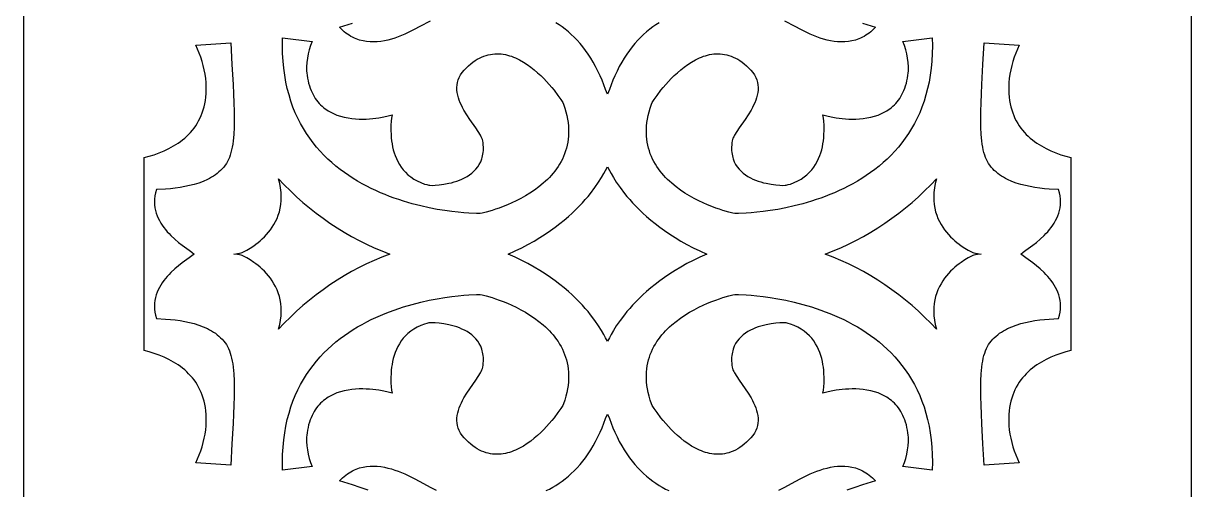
# Model space of a CAD drawing. Extents: x -145 to 145, y -1050 to 1050.
# Drawn here: x -145 to 145, y 621.5 to 737.1 of the extents above; entities that cross this region are included whole.
import ezdxf

# ---------------------------------------------------------------- set-up
doc = ezdxf.new("R2010")
doc.units = 0
doc.header["$MEASUREMENT"] = 0
doc.layers.add('LAYER_1', color=18, linetype='CONTINUOUS')

msp = doc.modelspace()

# ---------------------------------------------------------------- linework, layer by layer
at = {"layer": 'LAYER_1'}
for points in [[(-145, -1050), (145, -1050), (145, 1050), (-145, 1050)], [(-93.22, 726.96), (-92.94, 721.98), (-92.82, 719.64), (-92.73, 717.4), (-92.68, 715.27), (-92.67, 713.26), (-92.7, 711.36), (-92.79, 709.6), (-92.94, 707.97), (-93.04, 707.2), (-93.16, 706.47), (-93.3, 705.77), (-93.46, 705.11), (-93.64, 704.49), (-93.84, 703.91), (-94.06, 703.36), (-94.31, 702.86), (-94.58, 702.39), (-94.88, 701.96), (-95.24, 701.51), (-95.63, 701.08), (-96.03, 700.68), (-96.45, 700.29), (-96.89, 699.93), (-97.34, 699.59), (-97.81, 699.27), (-98.3, 698.97), (-98.79, 698.69), (-99.31, 698.42), (-100.36, 697.95), (-101.46, 697.53), (-102.59, 697.18), (-103.75, 696.89), (-104.92, 696.64), (-106.11, 696.44), (-107.3, 696.27), (-108.49, 696.14), (-109.68, 696.04), (-111.98, 695.91), (-112.2, 695.11), (-112.35, 694.33), (-112.44, 693.58), (-112.47, 692.84), (-112.44, 692.12), (-112.35, 691.42), (-112.21, 690.74), (-112.03, 690.07), (-111.8, 689.43), (-111.54, 688.81), (-111.23, 688.21), (-110.89, 687.62), (-110.53, 687.06), (-110.13, 686.51), (-109.72, 685.99), (-109.28, 685.48), (-108.83, 684.99), (-108.37, 684.52), (-107.42, 683.64), (-106.47, 682.83), (-105.54, 682.1), (-103.86, 680.87), (-103.16, 680.37), (-102.6, 679.93), (-103.16, 679.5), (-103.86, 679), (-105.54, 677.76), (-106.47, 677.03), (-107.42, 676.23), (-108.37, 675.35), (-108.83, 674.88), (-109.28, 674.39), (-109.72, 673.88), (-110.13, 673.36), (-110.53, 672.81), (-110.89, 672.25), (-111.23, 671.66), (-111.54, 671.06), (-111.8, 670.44), (-112.03, 669.79), (-112.21, 669.13), (-112.35, 668.45), (-112.44, 667.75), (-112.47, 667.03), (-112.44, 666.29), (-112.35, 665.53), (-112.2, 664.76), (-111.98, 663.96), (-109.68, 663.82), (-108.49, 663.72), (-107.3, 663.6), (-106.11, 663.43), (-104.92, 663.23), (-103.75, 662.98), (-102.59, 662.69), (-101.46, 662.33), (-100.36, 661.92), (-99.31, 661.45), (-98.79, 661.18), (-98.3, 660.9), (-97.81, 660.6), (-97.34, 660.28), (-96.89, 659.94), (-96.45, 659.57), (-96.03, 659.19), (-95.63, 658.79), (-95.24, 658.36), (-94.88, 657.91), (-94.58, 657.48), (-94.31, 657.01), (-94.06, 656.51), (-93.84, 655.96), (-93.64, 655.38), (-93.46, 654.75), (-93.3, 654.09), (-93.16, 653.4), (-93.04, 652.67), (-92.94, 651.9), (-92.79, 650.27), (-92.7, 648.5), (-92.67, 646.61), (-92.68, 644.6), (-92.73, 642.47), (-92.82, 640.23), (-92.94, 637.89), (-93.22, 632.91), (-93.51, 627.58), (-102.17, 628.14), (-101.75, 629.12), (-101.36, 630.12), (-100.98, 631.14), (-100.64, 632.16), (-100.34, 633.2), (-100.09, 634.25), (-99.88, 635.3), (-99.74, 636.37), (-99.65, 637.36), (-99.6, 638.33), (-99.6, 639.26), (-99.63, 640.15), (-99.7, 641.02), (-99.81, 641.86), (-99.96, 642.67), (-100.13, 643.45), (-100.34, 644.2), (-100.58, 644.93), (-100.86, 645.62), (-101.16, 646.29), (-101.49, 646.93), (-101.84, 647.55), (-102.22, 648.14), (-102.62, 648.71), (-103.05, 649.25), (-103.5, 649.77), (-103.97, 650.27), (-104.45, 650.74), (-104.96, 651.19), (-105.48, 651.62), (-106.01, 652.03), (-106.56, 652.42), (-107.13, 652.79), (-107.7, 653.14), (-108.28, 653.47), (-108.88, 653.78), (-110.08, 654.36), (-111.31, 654.86), (-112.54, 655.3), (-113.78, 655.69), (-115, 656.01), (-115, 703.85), (-113.78, 704.18), (-112.54, 704.57), (-111.31, 705.01), (-110.08, 705.51), (-108.88, 706.08), (-108.28, 706.4), (-107.7, 706.73), (-107.13, 707.08), (-106.56, 707.45), (-106.01, 707.83), (-105.48, 708.24), (-104.96, 708.67), (-104.45, 709.13), (-103.97, 709.6), (-103.5, 710.1), (-103.05, 710.61), (-102.62, 711.16), (-102.22, 711.72), (-101.84, 712.32), (-101.49, 712.93), (-101.16, 713.58), (-100.86, 714.25), (-100.58, 714.94), (-100.34, 715.67), (-100.13, 716.42), (-99.96, 717.2), (-99.81, 718.01), (-99.7, 718.84), (-99.63, 719.71), (-99.6, 720.61), (-99.6, 721.54), (-99.65, 722.5), (-99.74, 723.5), (-99.88, 724.56), (-100.09, 725.62), (-100.34, 726.67), (-100.64, 727.71), (-100.98, 728.73), (-101.36, 729.74), (-101.75, 730.74), (-102.17, 731.73), (-93.51, 732.29)], [(-73.35, 732.61), (-73.72, 731.63), (-74.04, 730.61), (-74.3, 729.57), (-74.5, 728.52), (-74.64, 727.46), (-74.7, 726.39), (-74.69, 725.33), (-74.65, 724.8), (-74.59, 724.28), (-74.47, 723.58), (-74.34, 722.91), (-74.18, 722.27), (-74.01, 721.65), (-73.81, 721.06), (-73.59, 720.5), (-73.35, 719.97), (-73.1, 719.46), (-72.82, 718.98), (-72.53, 718.52), (-72.23, 718.09), (-71.91, 717.68), (-71.57, 717.29), (-71.22, 716.93), (-70.86, 716.59), (-70.49, 716.26), (-70.1, 715.96), (-69.71, 715.68), (-69.3, 715.42), (-68.88, 715.18), (-68.03, 714.75), (-67.15, 714.39), (-66.25, 714.09), (-65.34, 713.85), (-64.41, 713.67), (-63.49, 713.53), (-62.57, 713.45), (-61.66, 713.4), (-60.76, 713.39), (-59.89, 713.41), (-59.05, 713.46), (-58.24, 713.53), (-57.47, 713.62), (-56.76, 713.72), (-55.48, 713.95), (-54.48, 714.17), (-53.78, 714.35), (-53.45, 714.46), (-53.6, 713.65), (-53.69, 712.86), (-53.75, 711.86), (-53.78, 710.7), (-53.73, 709.4), (-53.68, 708.72), (-53.6, 708.01), (-53.49, 707.29), (-53.35, 706.55), (-53.17, 705.81), (-52.96, 705.07), (-52.7, 704.33), (-52.4, 703.6), (-52.06, 702.88), (-51.66, 702.17), (-51.21, 701.49), (-50.71, 700.83), (-50.15, 700.2), (-49.53, 699.6), (-48.84, 699.05), (-48.09, 698.53), (-47.26, 698.07), (-46.36, 697.65), (-45.39, 697.3), (-44.87, 697.14), (-44.34, 697), (-44.08, 696.98), (-43.53, 696.97), (-42.74, 697.01), (-41.76, 697.09), (-40.63, 697.24), (-39.39, 697.47), (-38.74, 697.62), (-38.09, 697.8), (-37.43, 698.01), (-36.77, 698.25), (-36.12, 698.53), (-35.48, 698.84), (-34.86, 699.18), (-34.26, 699.57), (-33.69, 699.99), (-33.15, 700.46), (-32.66, 700.98), (-32.21, 701.54), (-31.82, 702.15), (-31.48, 702.81), (-31.2, 703.53), (-31.09, 703.91), (-30.99, 704.3), (-30.92, 704.71), (-30.86, 705.13), (-30.82, 705.57), (-30.8, 706.02), (-30.81, 706.49), (-30.83, 706.97), (-30.88, 707.47), (-30.95, 707.99), (-31.03, 708.31), (-31.16, 708.66), (-31.33, 709.03), (-31.54, 709.43), (-32.07, 710.29), (-32.71, 711.23), (-34.18, 713.32), (-34.93, 714.45), (-35.64, 715.63), (-35.97, 716.23), (-36.27, 716.84), (-36.55, 717.46), (-36.8, 718.08), (-37.01, 718.7), (-37.18, 719.33), (-37.3, 719.96), (-37.37, 720.6), (-37.39, 721.23), (-37.35, 721.86), (-37.24, 722.48), (-37.06, 723.11), (-36.81, 723.73), (-36.48, 724.34), (-36.07, 724.94), (-35.57, 725.54), (-35.03, 726.1), (-34.49, 726.61), (-33.95, 727.08), (-33.41, 727.5), (-32.87, 727.89), (-32.32, 728.22), (-31.78, 728.52), (-31.24, 728.78), (-30.69, 729), (-30.15, 729.19), (-29.61, 729.34), (-29.07, 729.45), (-28.53, 729.53), (-27.99, 729.58), (-27.46, 729.6), (-26.93, 729.59), (-26.4, 729.55), (-25.88, 729.48), (-25.35, 729.38), (-24.84, 729.27), (-24.32, 729.12), (-23.82, 728.96), (-23.31, 728.77), (-22.81, 728.56), (-21.83, 728.09), (-20.88, 727.55), (-19.95, 726.95), (-19.05, 726.3), (-18.19, 725.62), (-17.36, 724.9), (-16.57, 724.17), (-15.82, 723.43), (-15.11, 722.68), (-14.45, 721.94), (-13.83, 721.22), (-13.27, 720.53), (-12.3, 719.26), (-11.57, 718.22), (-11.1, 717.47), (-10.9, 717.1), (-10.58, 716.14), (-10.31, 715.2), (-10.09, 714.29), (-9.92, 713.39), (-9.79, 712.51), (-9.7, 711.66), (-9.66, 710.82), (-9.65, 710), (-9.69, 709.2), (-9.76, 708.43), (-9.87, 707.67), (-10.01, 706.93), (-10.19, 706.2), (-10.4, 705.5), (-10.64, 704.82), (-10.91, 704.15), (-11.2, 703.5), (-11.53, 702.87), (-11.88, 702.26), (-12.25, 701.66), (-12.65, 701.08), (-13.07, 700.52), (-13.51, 699.98), (-13.96, 699.45), (-14.43, 698.94), (-14.92, 698.45), (-15.43, 697.97), (-15.94, 697.51), (-17.01, 696.63), (-18.11, 695.81), (-19.24, 695.06), (-20.38, 694.36), (-21.52, 693.72), (-22.65, 693.14), (-23.77, 692.61), (-24.85, 692.14), (-25.9, 691.71), (-26.89, 691.34), (-27.82, 691.02), (-28.67, 690.74), (-30.11, 690.32), (-31.12, 690.07), (-31.61, 689.98), (-32.53, 689.97), (-34.39, 690.05), (-35.64, 690.14), (-37.06, 690.28), (-38.65, 690.46), (-40.39, 690.71), (-42.26, 691.01), (-44.24, 691.4), (-46.31, 691.86), (-48.47, 692.41), (-50.68, 693.06), (-51.81, 693.42), (-52.94, 693.81), (-54.08, 694.23), (-55.22, 694.68), (-56.36, 695.15), (-57.5, 695.66), (-58.64, 696.19), (-59.78, 696.76), (-60.91, 697.37), (-62.03, 698), (-63.14, 698.68), (-64.23, 699.38), (-65.31, 700.13), (-66.37, 700.91), (-67.41, 701.74), (-68.42, 702.6), (-69.42, 703.5), (-70.38, 704.45), (-71.32, 705.43), (-72.22, 706.46), (-73.09, 707.54), (-73.93, 708.66), (-74.73, 709.83), (-75.48, 711.04), (-76.2, 712.31), (-76.87, 713.62), (-77.49, 714.98), (-78.07, 716.39), (-78.59, 717.86), (-79.06, 719.38), (-79.48, 720.95), (-79.83, 722.58), (-80.13, 724.26), (-80.36, 726), (-80.54, 727.8), (-80.64, 729.65), (-80.67, 731.57), (-80.64, 733.54)], [(80.67, 731.57), (80.63, 729.65), (80.53, 727.8), (80.36, 726), (80.13, 724.26), (79.83, 722.58), (79.47, 720.95), (79.06, 719.38), (78.59, 717.86), (78.06, 716.39), (77.49, 714.98), (76.87, 713.62), (76.2, 712.31), (75.48, 711.04), (74.72, 709.83), (73.93, 708.66), (73.09, 707.54), (72.22, 706.46), (71.31, 705.43), (70.38, 704.45), (69.41, 703.5), (68.42, 702.6), (67.4, 701.74), (66.36, 700.91), (65.3, 700.13), (64.23, 699.38), (63.13, 698.68), (62.02, 698), (60.9, 697.37), (59.78, 696.76), (58.64, 696.19), (57.5, 695.66), (56.36, 695.15), (55.21, 694.68), (54.07, 694.23), (52.93, 693.81), (51.8, 693.42), (50.68, 693.06), (48.46, 692.41), (46.31, 691.86), (44.23, 691.4), (42.25, 691.01), (40.38, 690.71), (38.65, 690.46), (37.06, 690.28), (35.63, 690.14), (34.39, 690.05), (32.53, 689.97), (31.61, 689.98), (31.11, 690.07), (30.1, 690.32), (28.66, 690.74), (27.81, 691.02), (26.88, 691.34), (25.89, 691.71), (24.85, 692.14), (23.77, 692.61), (22.65, 693.14), (21.52, 693.72), (20.37, 694.36), (19.23, 695.06), (18.11, 695.81), (17.01, 696.63), (15.94, 697.51), (15.42, 697.97), (14.92, 698.45), (14.43, 698.94), (13.96, 699.45), (13.5, 699.98), (13.06, 700.52), (12.65, 701.08), (12.25, 701.66), (11.88, 702.26), (11.53, 702.87), (11.2, 703.5), (10.9, 704.15), (10.63, 704.82), (10.39, 705.5), (10.18, 706.2), (10.01, 706.93), (9.86, 707.67), (9.75, 708.43), (9.68, 709.2), (9.65, 710), (9.65, 710.82), (9.7, 711.66), (9.78, 712.51), (9.91, 713.39), (10.09, 714.29), (10.31, 715.2), (10.58, 716.14), (10.89, 717.1), (11.09, 717.47), (11.57, 718.22), (12.3, 719.26), (13.27, 720.53), (13.83, 721.22), (14.44, 721.94), (15.11, 722.68), (15.81, 723.43), (16.56, 724.17), (17.36, 724.9), (18.19, 725.62), (19.05, 726.3), (19.95, 726.95), (20.87, 727.55), (21.83, 728.09), (22.81, 728.56), (23.31, 728.77), (23.81, 728.96), (24.32, 729.12), (24.83, 729.27), (25.35, 729.38), (25.87, 729.48), (26.4, 729.55), (26.92, 729.59), (27.46, 729.6), (27.99, 729.58), (28.53, 729.53), (29.06, 729.45), (29.6, 729.34), (30.15, 729.19), (30.69, 729), (31.23, 728.78), (31.77, 728.52), (32.32, 728.22), (32.86, 727.89), (33.4, 727.5), (33.95, 727.08), (34.49, 726.61), (35.03, 726.1), (35.56, 725.54), (36.06, 724.94), (36.48, 724.34), (36.8, 723.73), (37.06, 723.11), (37.23, 722.48), (37.34, 721.86), (37.39, 721.23), (37.37, 720.6), (37.3, 719.96), (37.18, 719.33), (37.01, 718.7), (36.8, 718.08), (36.55, 717.46), (36.27, 716.84), (35.96, 716.23), (35.63, 715.63), (34.92, 714.45), (34.17, 713.32), (32.71, 711.23), (32.07, 710.29), (31.54, 709.43), (31.32, 709.03), (31.15, 708.66), (31.02, 708.31), (30.95, 707.99), (30.88, 707.47), (30.83, 706.97), (30.8, 706.49), (30.8, 706.02), (30.82, 705.57), (30.85, 705.13), (30.91, 704.71), (30.99, 704.3), (31.08, 703.91), (31.2, 703.53), (31.47, 702.81), (31.81, 702.15), (32.21, 701.54), (32.66, 700.98), (33.15, 700.46), (33.68, 699.99), (34.25, 699.57), (34.85, 699.18), (35.47, 698.84), (36.11, 698.53), (36.76, 698.25), (37.42, 698.01), (38.08, 697.8), (38.74, 697.62), (39.39, 697.47), (40.62, 697.24), (41.76, 697.09), (42.74, 697.01), (43.53, 696.97), (44.07, 696.98), (44.33, 697), (44.87, 697.14), (45.39, 697.3), (46.36, 697.65), (47.26, 698.07), (48.08, 698.53), (48.84, 699.05), (49.52, 699.6), (50.15, 700.2), (50.71, 700.83), (51.21, 701.49), (51.66, 702.17), (52.05, 702.88), (52.4, 703.6), (52.7, 704.33), (52.95, 705.07), (53.17, 705.81), (53.34, 706.55), (53.48, 707.29), (53.59, 708.01), (53.67, 708.72), (53.73, 709.4), (53.77, 710.7), (53.75, 711.86), (53.68, 712.86), (53.59, 713.65), (53.45, 714.46), (53.78, 714.35), (54.47, 714.17), (55.48, 713.95), (56.75, 713.72), (57.47, 713.62), (58.24, 713.53), (59.04, 713.46), (59.89, 713.41), (60.76, 713.39), (61.65, 713.4), (62.56, 713.45), (63.48, 713.53), (64.41, 713.67), (65.33, 713.85), (66.25, 714.09), (67.15, 714.39), (68.03, 714.75), (68.88, 715.18), (69.3, 715.42), (69.7, 715.68), (70.1, 715.96), (70.48, 716.26), (70.86, 716.59), (71.22, 716.93), (71.57, 717.29), (71.9, 717.68), (72.22, 718.09), (72.53, 718.52), (72.82, 718.98), (73.09, 719.46), (73.35, 719.97), (73.58, 720.5), (73.8, 721.06), (74, 721.65), (74.18, 722.27), (74.34, 722.91), (74.47, 723.58), (74.58, 724.28), (74.64, 724.8), (74.68, 725.33), (74.7, 726.39), (74.63, 727.46), (74.5, 728.52), (74.3, 729.57), (74.03, 730.61), (73.71, 731.63), (73.35, 732.61), (80.63, 733.54)], [(102.17, 731.73), (101.75, 730.74), (101.35, 729.74), (100.98, 728.73), (100.64, 727.71), (100.34, 726.67), (100.08, 725.62), (99.88, 724.56), (99.73, 723.5), (99.65, 722.5), (99.6, 721.54), (99.59, 720.61), (99.63, 719.71), (99.7, 718.84), (99.81, 718.01), (99.95, 717.2), (100.13, 716.42), (100.34, 715.67), (100.58, 714.94), (100.85, 714.25), (101.15, 713.58), (101.48, 712.93), (101.84, 712.32), (102.22, 711.72), (102.62, 711.16), (103.05, 710.61), (103.49, 710.1), (103.96, 709.6), (104.45, 709.13), (104.95, 708.67), (105.47, 708.24), (106.01, 707.83), (106.56, 707.45), (107.12, 707.08), (107.7, 706.73), (108.28, 706.4), (108.87, 706.08), (110.08, 705.51), (111.3, 705.01), (112.54, 704.57), (113.77, 704.18), (115, 703.85), (115, 656.02), (113.77, 655.69), (112.54, 655.3), (111.3, 654.86), (110.08, 654.36), (108.87, 653.78), (108.28, 653.47), (107.7, 653.14), (107.12, 652.79), (106.56, 652.42), (106.01, 652.03), (105.47, 651.62), (104.95, 651.19), (104.45, 650.74), (103.96, 650.27), (103.49, 649.77), (103.05, 649.25), (102.62, 648.71), (102.22, 648.14), (101.84, 647.55), (101.48, 646.93), (101.15, 646.29), (100.85, 645.62), (100.58, 644.93), (100.34, 644.2), (100.13, 643.45), (99.95, 642.67), (99.81, 641.86), (99.7, 641.02), (99.63, 640.15), (99.59, 639.26), (99.6, 638.33), (99.65, 637.36), (99.73, 636.37), (99.88, 635.3), (100.08, 634.25), (100.34, 633.2), (100.64, 632.16), (100.98, 631.14), (101.35, 630.12), (101.75, 629.12), (102.17, 628.14), (93.51, 627.58), (93.21, 632.91), (92.93, 637.89), (92.82, 640.23), (92.73, 642.47), (92.68, 644.6), (92.66, 646.61), (92.69, 648.5), (92.78, 650.27), (92.93, 651.9), (93.04, 652.67), (93.16, 653.4), (93.29, 654.09), (93.45, 654.75), (93.63, 655.38), (93.83, 655.96), (94.06, 656.51), (94.3, 657.01), (94.58, 657.48), (94.87, 657.91), (95.24, 658.36), (95.62, 658.79), (96.02, 659.19), (96.44, 659.57), (96.88, 659.94), (97.34, 660.28), (97.81, 660.6), (98.29, 660.9), (98.79, 661.18), (99.3, 661.45), (100.36, 661.92), (101.46, 662.33), (102.59, 662.69), (103.74, 662.98), (104.92, 663.23), (106.11, 663.43), (107.3, 663.6), (108.49, 663.72), (109.67, 663.82), (111.98, 663.96), (112.2, 664.76), (112.35, 665.53), (112.44, 666.29), (112.46, 667.03), (112.43, 667.75), (112.35, 668.45), (112.21, 669.13), (112.03, 669.79), (111.8, 670.44), (111.53, 671.06), (111.23, 671.66), (110.89, 672.25), (110.52, 672.81), (110.13, 673.36), (109.71, 673.88), (109.28, 674.39), (108.83, 674.88), (108.37, 675.35), (107.42, 676.23), (106.47, 677.03), (105.54, 677.76), (103.85, 679), (103.15, 679.5), (102.59, 679.93), (103.15, 680.37), (103.85, 680.87), (105.54, 682.1), (106.47, 682.83), (107.42, 683.64), (108.37, 684.52), (108.83, 684.99), (109.28, 685.48), (109.71, 685.99), (110.13, 686.51), (110.52, 687.06), (110.89, 687.62), (111.23, 688.21), (111.53, 688.81), (111.8, 689.43), (112.03, 690.07), (112.21, 690.74), (112.35, 691.42), (112.43, 692.12), (112.46, 692.84), (112.44, 693.58), (112.35, 694.33), (112.2, 695.11), (111.98, 695.91), (109.67, 696.04), (108.49, 696.14), (107.3, 696.27), (106.11, 696.44), (104.92, 696.64), (103.74, 696.89), (102.59, 697.18), (101.46, 697.53), (100.36, 697.95), (99.3, 698.42), (98.79, 698.69), (98.29, 698.97), (97.81, 699.27), (97.34, 699.59), (96.88, 699.93), (96.44, 700.29), (96.02, 700.68), (95.62, 701.08), (95.24, 701.51), (94.87, 701.96), (94.58, 702.39), (94.3, 702.86), (94.06, 703.36), (93.83, 703.91), (93.63, 704.49), (93.45, 705.11), (93.29, 705.77), (93.16, 706.47), (93.04, 707.2), (92.93, 707.97), (92.78, 709.6), (92.69, 711.36), (92.66, 713.26), (92.68, 715.27), (92.73, 717.4), (92.82, 719.64), (92.93, 721.98), (93.21, 726.96), (93.51, 732.29)], [(0.46, 700.68), (0.88, 699.89), (1.46, 698.91), (2.19, 697.75), (3.11, 696.43), (4.21, 694.98), (4.83, 694.22), (5.51, 693.43), (6.23, 692.62), (7.02, 691.79), (7.86, 690.94), (8.76, 690.09), (9.72, 689.22), (10.74, 688.35), (11.82, 687.48), (12.97, 686.6), (14.18, 685.73), (15.46, 684.86), (16.81, 684), (18.24, 683.15), (19.73, 682.32), (21.3, 681.5), (22.95, 680.71), (24.67, 679.93), (22.95, 679.16), (21.3, 678.36), (19.73, 677.55), (18.24, 676.71), (16.81, 675.87), (15.46, 675.01), (14.18, 674.14), (12.97, 673.27), (11.82, 672.39), (10.74, 671.52), (9.72, 670.65), (8.76, 669.78), (7.86, 668.92), (7.02, 668.08), (6.23, 667.25), (5.51, 666.44), (4.83, 665.65), (4.21, 664.89), (3.11, 663.44), (2.19, 662.12), (1.46, 660.96), (0.88, 659.97), (0.46, 659.19), (0, 658.32), (-0.46, 659.19), (-0.89, 659.97), (-1.46, 660.96), (-2.2, 662.12), (-3.11, 663.44), (-4.21, 664.89), (-4.83, 665.65), (-5.51, 666.44), (-6.24, 667.25), (-7.02, 668.08), (-7.86, 668.92), (-8.76, 669.78), (-9.72, 670.65), (-10.74, 671.52), (-11.82, 672.39), (-12.97, 673.27), (-14.19, 674.14), (-15.47, 675.01), (-16.82, 675.87), (-18.24, 676.71), (-19.74, 677.55), (-21.3, 678.36), (-22.95, 679.16), (-24.67, 679.93), (-24.5, 679.93), (-24.67, 679.94), (-22.95, 680.71), (-21.3, 681.5), (-19.74, 682.32), (-18.24, 683.15), (-16.82, 684), (-15.47, 684.86), (-14.19, 685.73), (-12.97, 686.6), (-11.82, 687.48), (-10.74, 688.35), (-9.72, 689.22), (-8.76, 690.09), (-7.86, 690.94), (-7.02, 691.79), (-6.24, 692.62), (-5.51, 693.43), (-4.83, 694.22), (-4.21, 694.98), (-3.11, 696.43), (-2.2, 697.75), (-1.46, 698.91), (-0.89, 699.89), (-0.46, 700.68), (0, 701.54)], [(-80.23, 697.06), (-78.73, 695.57), (-77.19, 694.12), (-75.6, 692.72), (-73.98, 691.37), (-72.32, 690.06), (-70.62, 688.8), (-68.89, 687.6), (-67.12, 686.44), (-65.33, 685.34), (-63.51, 684.29), (-61.66, 683.3), (-59.8, 682.37), (-57.91, 681.5), (-56, 680.69), (-54.07, 679.93), (-56, 679.18), (-57.91, 678.37), (-59.8, 677.5), (-61.66, 676.56), (-63.51, 675.57), (-65.33, 674.53), (-67.12, 673.43), (-68.89, 672.27), (-70.62, 671.07), (-72.32, 669.81), (-73.98, 668.5), (-75.6, 667.15), (-77.19, 665.75), (-78.73, 664.3), (-80.23, 662.81), (-81.68, 661.28), (-81.37, 662.44), (-81.16, 663.56), (-81.03, 664.64), (-80.98, 665.67), (-81, 666.67), (-81.09, 667.63), (-81.25, 668.55), (-81.46, 669.43), (-81.73, 670.28), (-82.04, 671.08), (-82.4, 671.85), (-82.8, 672.58), (-83.23, 673.27), (-83.69, 673.93), (-84.17, 674.54), (-84.67, 675.12), (-85.18, 675.67), (-85.7, 676.18), (-86.23, 676.65), (-86.75, 677.09), (-87.26, 677.49), (-87.76, 677.85), (-88.7, 678.48), (-89.53, 678.98), (-90.21, 679.33), (-90.7, 679.56), (-90.95, 679.65), (-91.39, 679.74), (-91.83, 679.81), (-92.72, 679.93), (-91.83, 680.06), (-91.39, 680.13), (-90.95, 680.22), (-90.7, 680.31), (-90.21, 680.54), (-89.53, 680.89), (-88.7, 681.38), (-87.76, 682.01), (-87.26, 682.38), (-86.75, 682.78), (-86.23, 683.22), (-85.7, 683.69), (-85.18, 684.2), (-84.67, 684.74), (-84.17, 685.33), (-83.69, 685.94), (-83.23, 686.6), (-82.8, 687.29), (-82.4, 688.02), (-82.04, 688.78), (-81.73, 689.59), (-81.46, 690.43), (-81.25, 691.31), (-81.09, 692.23), (-81, 693.19), (-80.98, 694.19), (-81.03, 695.23), (-81.16, 696.31), (-81.37, 697.43), (-81.68, 698.59)], [(81.37, 697.43), (81.15, 696.31), (81.02, 695.23), (80.97, 694.19), (80.99, 693.19), (81.09, 692.23), (81.24, 691.31), (81.45, 690.43), (81.72, 689.59), (82.04, 688.78), (82.4, 688.02), (82.79, 687.29), (83.23, 686.6), (83.68, 685.94), (84.17, 685.33), (84.67, 684.74), (85.18, 684.2), (85.7, 683.69), (86.22, 683.22), (86.74, 682.78), (87.26, 682.38), (87.76, 682.01), (88.7, 681.38), (89.53, 680.89), (90.21, 680.54), (90.69, 680.31), (90.94, 680.22), (91.38, 680.13), (91.83, 680.06), (92.72, 679.93), (91.83, 679.81), (91.38, 679.74), (90.94, 679.65), (90.69, 679.56), (90.21, 679.33), (89.53, 678.98), (88.7, 678.48), (87.76, 677.85), (87.26, 677.49), (86.74, 677.09), (86.22, 676.65), (85.7, 676.18), (85.18, 675.67), (84.67, 675.12), (84.17, 674.54), (83.68, 673.93), (83.23, 673.27), (82.79, 672.58), (82.4, 671.85), (82.04, 671.08), (81.72, 670.28), (81.45, 669.43), (81.24, 668.55), (81.09, 667.63), (80.99, 666.67), (80.97, 665.67), (81.02, 664.64), (81.15, 663.56), (81.37, 662.44), (81.67, 661.28), (80.22, 662.81), (78.73, 664.3), (77.18, 665.75), (75.6, 667.15), (73.98, 668.5), (72.31, 669.81), (70.61, 671.07), (68.88, 672.27), (67.12, 673.43), (65.33, 674.53), (63.51, 675.57), (61.66, 676.56), (59.79, 677.5), (57.9, 678.37), (55.99, 679.18), (54.07, 679.93), (55.99, 680.69), (57.9, 681.5), (59.79, 682.37), (61.66, 683.3), (63.51, 684.29), (65.33, 685.34), (67.12, 686.44), (68.88, 687.6), (70.61, 688.8), (72.31, 690.06), (73.98, 691.37), (75.6, 692.72), (77.18, 694.12), (78.73, 695.57), (80.22, 697.06), (81.67, 698.59)], [(-31.61, 669.89), (-31.12, 669.8), (-30.11, 669.55), (-28.67, 669.13), (-27.82, 668.85), (-26.89, 668.53), (-25.9, 668.15), (-24.85, 667.73), (-23.77, 667.25), (-22.65, 666.73), (-21.52, 666.14), (-20.38, 665.51), (-19.24, 664.81), (-18.11, 664.05), (-17.01, 663.24), (-15.94, 662.36), (-15.43, 661.9), (-14.92, 661.42), (-14.43, 660.93), (-13.96, 660.42), (-13.51, 659.89), (-13.07, 659.34), (-12.65, 658.78), (-12.25, 658.21), (-11.88, 657.61), (-11.53, 657), (-11.2, 656.37), (-10.91, 655.72), (-10.64, 655.05), (-10.4, 654.37), (-10.19, 653.66), (-10.01, 652.94), (-9.87, 652.2), (-9.76, 651.44), (-9.69, 650.66), (-9.65, 649.87), (-9.66, 649.05), (-9.7, 648.21), (-9.79, 647.36), (-9.92, 646.48), (-10.09, 645.58), (-10.31, 644.66), (-10.58, 643.73), (-10.9, 642.77), (-11.1, 642.39), (-11.57, 641.65), (-12.3, 640.61), (-13.27, 639.34), (-13.83, 638.65), (-14.45, 637.93), (-15.11, 637.19), (-15.82, 636.44), (-16.57, 635.7), (-17.36, 634.96), (-18.19, 634.25), (-19.05, 633.56), (-19.95, 632.92), (-20.88, 632.32), (-21.83, 631.78), (-22.81, 631.31), (-23.31, 631.1), (-23.82, 630.91), (-24.32, 630.75), (-24.84, 630.6), (-25.35, 630.48), (-25.88, 630.39), (-26.4, 630.32), (-26.93, 630.28), (-27.46, 630.27), (-27.99, 630.29), (-28.53, 630.33), (-29.07, 630.42), (-29.61, 630.53), (-30.15, 630.68), (-30.69, 630.86), (-31.24, 631.08), (-31.78, 631.34), (-32.32, 631.64), (-32.87, 631.98), (-33.41, 632.36), (-33.95, 632.79), (-34.49, 633.25), (-35.03, 633.77), (-35.57, 634.33), (-36.07, 634.92), (-36.48, 635.53), (-36.81, 636.14), (-37.06, 636.76), (-37.24, 637.38), (-37.35, 638.01), (-37.39, 638.64), (-37.37, 639.27), (-37.3, 639.9), (-37.18, 640.53), (-37.01, 641.16), (-36.8, 641.79), (-36.55, 642.41), (-36.27, 643.03), (-35.97, 643.64), (-35.64, 644.24), (-34.93, 645.41), (-34.18, 646.54), (-32.71, 648.64), (-32.07, 649.58), (-31.54, 650.44), (-31.33, 650.84), (-31.16, 651.21), (-31.03, 651.56), (-30.95, 651.88), (-30.88, 652.4), (-30.83, 652.9), (-30.81, 653.38), (-30.8, 653.85), (-30.82, 654.3), (-30.86, 654.74), (-30.92, 655.16), (-30.99, 655.57), (-31.09, 655.96), (-31.2, 656.34), (-31.48, 657.05), (-31.82, 657.72), (-32.21, 658.33), (-32.66, 658.89), (-33.15, 659.41), (-33.69, 659.88), (-34.26, 660.3), (-34.86, 660.69), (-35.48, 661.03), (-36.12, 661.34), (-36.77, 661.61), (-37.43, 661.85), (-38.09, 662.06), (-38.74, 662.24), (-39.39, 662.4), (-40.63, 662.63), (-41.76, 662.78), (-42.74, 662.86), (-43.53, 662.89), (-44.08, 662.89), (-44.34, 662.87), (-44.87, 662.73), (-45.39, 662.57), (-46.36, 662.21), (-47.26, 661.8), (-48.09, 661.33), (-48.84, 660.82), (-49.53, 660.26), (-50.15, 659.67), (-50.71, 659.04), (-51.21, 658.38), (-51.66, 657.69), (-52.06, 656.99), (-52.4, 656.27), (-52.7, 655.54), (-52.96, 654.8), (-53.17, 654.05), (-53.35, 653.31), (-53.49, 652.58), (-53.6, 651.86), (-53.68, 651.15), (-53.73, 650.46), (-53.78, 649.17), (-53.75, 648), (-53.69, 647.01), (-53.6, 646.22), (-53.45, 645.41), (-53.78, 645.51), (-54.48, 645.7), (-55.48, 645.92), (-56.76, 646.14), (-57.47, 646.25), (-58.24, 646.34), (-59.05, 646.41), (-59.89, 646.46), (-60.76, 646.48), (-61.66, 646.47), (-62.57, 646.42), (-63.49, 646.33), (-64.41, 646.2), (-65.34, 646.02), (-66.25, 645.78), (-67.15, 645.48), (-68.03, 645.12), (-68.88, 644.69), (-69.3, 644.45), (-69.71, 644.19), (-70.1, 643.9), (-70.49, 643.6), (-70.86, 643.28), (-71.22, 642.94), (-71.57, 642.58), (-71.91, 642.19), (-72.23, 641.78), (-72.53, 641.34), (-72.82, 640.89), (-73.1, 640.41), (-73.35, 639.9), (-73.59, 639.36), (-73.81, 638.8), (-74.01, 638.22), (-74.18, 637.6), (-74.34, 636.96), (-74.47, 636.29), (-74.59, 635.59), (-74.65, 635.06), (-74.69, 634.54), (-74.7, 633.48), (-74.64, 632.41), (-74.5, 631.35), (-74.3, 630.3), (-74.04, 629.26), (-73.72, 628.24), (-73.35, 627.26), (-80.64, 626.32), (-80.67, 628.3), (-80.64, 630.21), (-80.54, 632.07), (-80.36, 633.87), (-80.13, 635.61), (-79.83, 637.29), (-79.48, 638.92), (-79.06, 640.49), (-78.59, 642.01), (-78.07, 643.47), (-77.49, 644.89), (-76.87, 646.25), (-76.2, 647.56), (-75.48, 648.82), (-74.73, 650.04), (-73.93, 651.21), (-73.09, 652.33), (-72.22, 653.4), (-71.32, 654.43), (-70.38, 655.42), (-69.42, 656.37), (-68.42, 657.27), (-67.41, 658.13), (-66.37, 658.95), (-65.31, 659.74), (-64.23, 660.48), (-63.14, 661.19), (-62.03, 661.86), (-60.91, 662.5), (-59.78, 663.1), (-58.64, 663.67), (-57.5, 664.21), (-56.36, 664.72), (-55.22, 665.19), (-54.08, 665.64), (-52.94, 666.05), (-51.81, 666.44), (-50.68, 666.81), (-48.47, 667.45), (-46.31, 668.01), (-44.24, 668.47), (-42.26, 668.85), (-40.39, 669.16), (-38.65, 669.41), (-37.06, 669.59), (-35.64, 669.72), (-34.39, 669.81), (-32.53, 669.89)], [(34.39, 669.81), (35.63, 669.72), (37.06, 669.59), (38.65, 669.41), (40.38, 669.16), (42.25, 668.85), (44.23, 668.47), (46.31, 668.01), (48.46, 667.45), (50.68, 666.81), (51.8, 666.44), (52.93, 666.05), (54.07, 665.64), (55.21, 665.19), (56.36, 664.72), (57.5, 664.21), (58.64, 663.67), (59.78, 663.1), (60.9, 662.5), (62.02, 661.86), (63.13, 661.19), (64.23, 660.48), (65.3, 659.74), (66.36, 658.95), (67.4, 658.13), (68.42, 657.27), (69.41, 656.37), (70.38, 655.42), (71.31, 654.43), (72.22, 653.4), (73.09, 652.33), (73.93, 651.21), (74.72, 650.04), (75.48, 648.82), (76.2, 647.56), (76.87, 646.25), (77.49, 644.89), (78.06, 643.47), (78.59, 642.01), (79.06, 640.49), (79.47, 638.92), (79.83, 637.29), (80.13, 635.61), (80.36, 633.87), (80.53, 632.07), (80.63, 630.21), (80.67, 628.3), (80.63, 626.32), (73.35, 627.26), (73.71, 628.24), (74.03, 629.26), (74.3, 630.3), (74.5, 631.35), (74.63, 632.41), (74.7, 633.48), (74.68, 634.54), (74.64, 635.06), (74.58, 635.59), (74.47, 636.29), (74.34, 636.96), (74.18, 637.6), (74, 638.22), (73.8, 638.8), (73.58, 639.36), (73.35, 639.9), (73.09, 640.41), (72.82, 640.89), (72.53, 641.34), (72.22, 641.78), (71.9, 642.19), (71.57, 642.58), (71.22, 642.94), (70.86, 643.28), (70.48, 643.6), (70.1, 643.9), (69.7, 644.19), (69.3, 644.45), (68.88, 644.69), (68.03, 645.12), (67.15, 645.48), (66.25, 645.78), (65.33, 646.02), (64.41, 646.2), (63.48, 646.33), (62.56, 646.42), (61.65, 646.47), (60.76, 646.48), (59.89, 646.46), (59.04, 646.41), (58.24, 646.34), (57.47, 646.25), (56.75, 646.14), (55.48, 645.92), (54.47, 645.7), (53.78, 645.51), (53.45, 645.41), (53.59, 646.22), (53.68, 647.01), (53.75, 648), (53.77, 649.17), (53.73, 650.46), (53.67, 651.15), (53.59, 651.86), (53.48, 652.58), (53.34, 653.31), (53.17, 654.05), (52.95, 654.8), (52.7, 655.54), (52.4, 656.27), (52.05, 656.99), (51.66, 657.69), (51.21, 658.38), (50.71, 659.04), (50.15, 659.67), (49.52, 660.26), (48.84, 660.82), (48.08, 661.33), (47.26, 661.8), (46.36, 662.21), (45.39, 662.57), (44.87, 662.73), (44.33, 662.87), (44.07, 662.89), (43.53, 662.89), (42.74, 662.86), (41.76, 662.78), (40.62, 662.63), (39.39, 662.4), (38.74, 662.24), (38.08, 662.06), (37.42, 661.85), (36.76, 661.61), (36.11, 661.34), (35.47, 661.03), (34.85, 660.69), (34.25, 660.3), (33.68, 659.88), (33.15, 659.41), (32.66, 658.89), (32.21, 658.33), (31.81, 657.72), (31.47, 657.05), (31.2, 656.34), (31.08, 655.96), (30.99, 655.57), (30.91, 655.16), (30.85, 654.74), (30.82, 654.3), (30.8, 653.85), (30.8, 653.38), (30.83, 652.9), (30.88, 652.4), (30.95, 651.88), (31.02, 651.56), (31.15, 651.21), (31.32, 650.84), (31.54, 650.44), (32.07, 649.58), (32.71, 648.64), (34.17, 646.54), (34.92, 645.41), (35.63, 644.24), (35.96, 643.64), (36.27, 643.03), (36.55, 642.41), (36.8, 641.79), (37.01, 641.16), (37.18, 640.53), (37.3, 639.9), (37.37, 639.27), (37.39, 638.64), (37.34, 638.01), (37.23, 637.38), (37.06, 636.76), (36.8, 636.14), (36.48, 635.53), (36.06, 634.92), (35.56, 634.33), (35.03, 633.77), (34.49, 633.25), (33.95, 632.79), (33.4, 632.36), (32.86, 631.98), (32.32, 631.64), (31.77, 631.34), (31.23, 631.08), (30.69, 630.86), (30.15, 630.68), (29.6, 630.53), (29.06, 630.42), (28.53, 630.33), (27.99, 630.29), (27.46, 630.27), (26.92, 630.28), (26.4, 630.32), (25.87, 630.39), (25.35, 630.48), (24.83, 630.6), (24.32, 630.75), (23.81, 630.91), (23.31, 631.1), (22.81, 631.31), (21.83, 631.78), (20.87, 632.32), (19.95, 632.92), (19.05, 633.56), (18.19, 634.25), (17.36, 634.96), (16.56, 635.7), (15.81, 636.44), (15.11, 637.19), (14.44, 637.93), (13.83, 638.65), (13.27, 639.34), (12.3, 640.61), (11.57, 641.65), (11.09, 642.39), (10.89, 642.77), (10.58, 643.73), (10.31, 644.66), (10.09, 645.58), (9.91, 646.48), (9.78, 647.36), (9.7, 648.21), (9.65, 649.05), (9.65, 649.87), (9.68, 650.66), (9.75, 651.44), (9.86, 652.2), (10.01, 652.94), (10.18, 653.66), (10.39, 654.37), (10.63, 655.05), (10.9, 655.72), (11.2, 656.37), (11.53, 657), (11.88, 657.61), (12.25, 658.21), (12.65, 658.78), (13.06, 659.34), (13.5, 659.89), (13.96, 660.42), (14.43, 660.93), (14.92, 661.42), (15.42, 661.9), (15.94, 662.36), (17.01, 663.24), (18.11, 664.05), (19.23, 664.81), (20.37, 665.51), (21.52, 666.14), (22.65, 666.73), (23.77, 667.25), (24.85, 667.73), (25.89, 668.15), (26.88, 668.53), (27.81, 668.85), (28.66, 669.13), (30.1, 669.55), (31.11, 669.8), (31.61, 669.89), (32.53, 669.89)]]:
    msp.add_lwpolyline(points, close=True, dxfattribs=at)
for points in [[(-44.05, 737.71), (-46.55, 736.34), (-47.98, 735.58), (-49.51, 734.83), (-50.3, 734.47), (-51.11, 734.12), (-51.94, 733.8), (-52.78, 733.5), (-53.64, 733.23), (-54.5, 733), (-55.38, 732.8), (-56.25, 732.66), (-57.14, 732.56), (-58.02, 732.52), (-58.91, 732.53), (-59.79, 732.61), (-60.67, 732.77), (-61.54, 732.99), (-62.41, 733.3), (-62.84, 733.48), (-63.26, 733.69), (-63.68, 733.91), (-64.1, 734.17), (-64.52, 734.44), (-64.93, 734.74), (-65.34, 735.06), (-65.75, 735.41), (-66.15, 735.79), (-66.54, 736.19), (-63.28, 737.19)], [(12.81, 737.3), (12.02, 736.79), (11.25, 736.25), (10.48, 735.66), (9.72, 735.04), (8.97, 734.38), (8.24, 733.68), (7.52, 732.93), (6.81, 732.14), (6.12, 731.3), (5.45, 730.42), (4.79, 729.5), (4.15, 728.52), (3.53, 727.5), (2.93, 726.42), (2.36, 725.3), (1.8, 724.12), (1.34, 723.01), (0.91, 721.88), (0.48, 720.74), (0, 719.61), (-0.48, 720.74), (-0.91, 721.88), (-1.34, 723.01), (-1.81, 724.12), (-2.36, 725.3), (-2.94, 726.42), (-3.54, 727.5), (-4.16, 728.52), (-4.8, 729.5), (-5.45, 730.42), (-6.13, 731.3), (-6.82, 732.14), (-7.52, 732.93), (-8.24, 733.68), (-8.98, 734.38), (-9.72, 735.04), (-10.48, 735.66), (-11.25, 736.25), (-12.03, 736.79), (-12.82, 737.3)], [(63.28, 737.19), (66.54, 736.19), (66.14, 735.79), (65.74, 735.41), (65.34, 735.06), (64.93, 734.74), (64.52, 734.44), (64.1, 734.17), (63.68, 733.91), (63.26, 733.69), (62.83, 733.48), (62.4, 733.3), (61.54, 732.99), (60.66, 732.77), (59.79, 732.61), (58.9, 732.53), (58.02, 732.52), (57.13, 732.56), (56.25, 732.66), (55.37, 732.8), (54.5, 733), (53.63, 733.23), (52.78, 733.5), (51.94, 733.8), (51.11, 734.12), (50.3, 734.47), (49.5, 734.83), (47.98, 735.58), (46.55, 736.34), (44.05, 737.71)], [(-15.22, 621.26), (-14.41, 621.66), (-13.61, 622.1), (-12.82, 622.57), (-12.03, 623.08), (-11.25, 623.62), (-10.48, 624.2), (-9.72, 624.83), (-8.98, 625.49), (-8.24, 626.19), (-7.52, 626.94), (-6.82, 627.73), (-6.13, 628.56), (-5.45, 629.44), (-4.8, 630.37), (-4.16, 631.35), (-3.54, 632.37), (-2.94, 633.45), (-2.36, 634.57), (-1.81, 635.75), (-1.34, 636.86), (-0.91, 637.99), (-0.48, 639.13), (0, 640.26), (0.48, 639.13), (0.91, 637.99), (1.34, 636.86), (1.8, 635.75), (2.36, 634.57), (2.93, 633.45), (3.53, 632.37), (4.15, 631.35), (4.79, 630.37), (5.45, 629.44), (6.12, 628.56), (6.81, 627.73), (7.52, 626.94), (8.24, 626.19), (8.97, 625.49), (9.72, 624.83), (10.48, 624.2), (11.25, 623.62), (12.02, 623.08), (12.81, 622.57), (13.61, 622.1), (14.41, 621.66), (15.22, 621.26)], [(-59.42, 621.35), (-61.42, 622.06), (-63.28, 622.68), (-66.54, 623.68), (-66.15, 624.08), (-65.75, 624.46), (-65.34, 624.81), (-64.93, 625.13), (-64.52, 625.43), (-64.1, 625.7), (-63.68, 625.95), (-63.26, 626.18), (-62.84, 626.39), (-62.41, 626.57), (-61.54, 626.88), (-60.67, 627.1), (-59.79, 627.25), (-58.91, 627.34), (-58.02, 627.35), (-57.14, 627.31), (-56.25, 627.21), (-55.38, 627.06), (-54.5, 626.87), (-53.64, 626.64), (-52.78, 626.37), (-51.94, 626.07), (-51.11, 625.74), (-50.3, 625.4), (-49.51, 625.04), (-47.98, 624.28), (-46.55, 623.53), (-44.05, 622.15), (-43.01, 621.62), (-42.55, 621.4)], [(42.54, 621.4), (43, 621.62), (44.05, 622.15), (46.55, 623.53), (47.98, 624.28), (49.5, 625.04), (50.3, 625.4), (51.11, 625.74), (51.94, 626.07), (52.78, 626.37), (53.63, 626.64), (54.5, 626.87), (55.37, 627.06), (56.25, 627.21), (57.13, 627.31), (58.02, 627.35), (58.9, 627.34), (59.79, 627.25), (60.66, 627.1), (61.54, 626.88), (62.4, 626.57), (62.83, 626.39), (63.26, 626.18), (63.68, 625.95), (64.1, 625.7), (64.52, 625.43), (64.93, 625.13), (65.34, 624.81), (65.74, 624.46), (66.14, 624.08), (66.54, 623.68), (63.28, 622.68), (61.42, 622.06), (59.42, 621.35)]]:
    msp.add_lwpolyline(points, dxfattribs=at)

doc.saveas('drawing.dxf')
